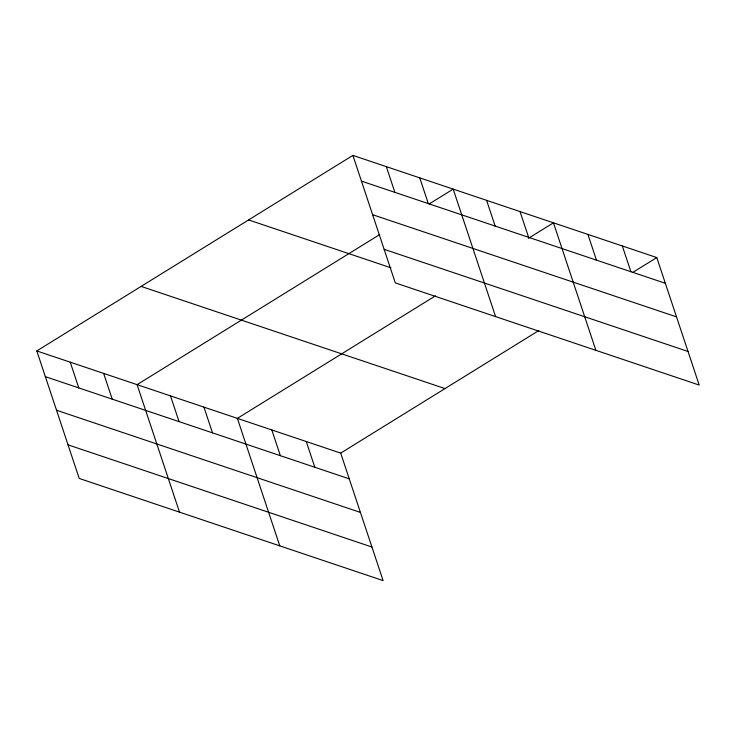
<?xml version="1.0" encoding="UTF-8"?>
<svg xmlns="http://www.w3.org/2000/svg" width="736" height="736" viewBox="0 0 736 736"><rect width="100%" height="100%" fill="white"/><g stroke="black" fill="none" stroke-linecap="round" stroke-linejoin="round"><path stroke-width="1.1" d="M36.8 350.934L340.694 453.109L383.106 580.603L79.212 478.437L36.8 350.934L352.894 155.397L656.788 257.563L699.2 385.066L395.306 282.891L352.894 155.397M379.776 234.517L137.089 384.652L179.501 512.146M429.033 204.047L453.183 189.115L495.595 316.609M435.473 295.817L237.369 418.37L279.781 545.864M528.356 238.363L553.463 222.824L595.875 350.327M340.694 453.109L538.798 330.556M632.638 272.504L656.788 257.563M361.45 181.12L665.344 283.296M372.628 214.71L676.522 316.876M384.137 249.311L688.031 351.477M248.584 219.926L390.926 267.784M141.11 286.405L445.004 388.58M45.356 376.666L349.25 478.842M56.534 410.246L360.428 512.422M68.043 444.848L371.938 547.023M622.343 245.99L630.908 271.722M587.908 234.407L596.464 260.139M520.039 211.591L528.595 237.323M486.606 200.348L495.162 226.081M419.75 177.873L428.306 203.605M386.326 166.63L394.882 192.363M306.25 441.526L314.815 467.259M271.814 429.953L280.37 455.685M203.946 407.137L212.502 432.86M170.513 395.894L179.069 421.627M103.656 373.419L112.212 399.142M70.233 362.176L78.789 387.909"/></g></svg>
